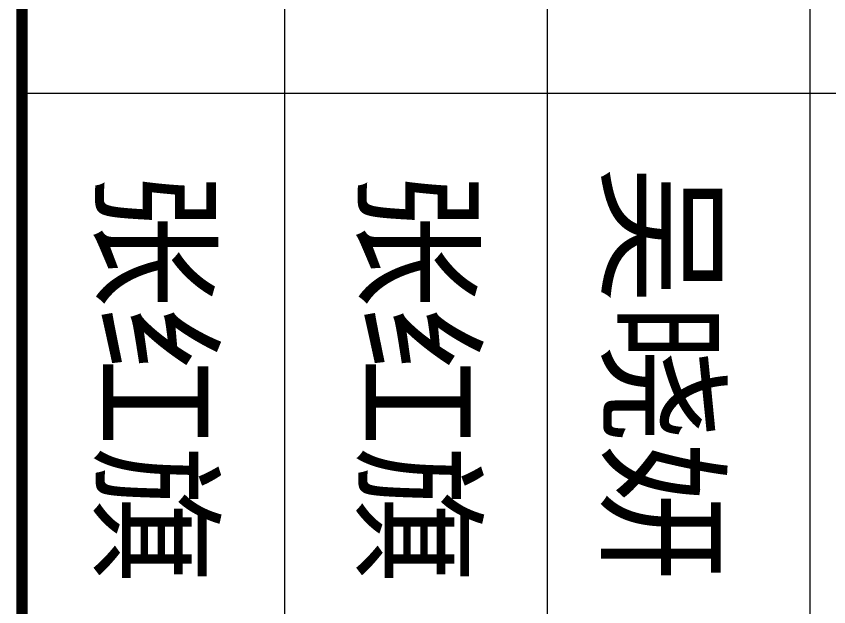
# Model space of a CAD drawing. Header units: millimetres. Extents: x 53009415 to 54059915, y 20499171 to 20796171.
# Drawn here: x 53886828 to 53899202, y 20516354 to 20525350 of the extents above; entities that cross this region are included whole.
import ezdxf

# ---------------------------------------------------------------- set-up
doc = ezdxf.new("R2010")
doc.units = ezdxf.units.MM
doc.header["$LTSCALE"] = 1000
doc.layers.add('PUB_TITLE', color=7, linetype='Continuous', lineweight=20)
doc.styles.add('宋体', font='')
doc.styles.get('宋体').set_extended_font_data('宋体')

# ---------------------------------------------------------------- blocks, each defined once
blk = doc.blocks.new('2015AACI_TQ_A2')
at = {"layer": 'PUB_TITLE'}
for p, q in [((-4000, 12000), (-4000, 6400)), ((-6000, 8800), (0, 8800)), ((-6000, 8000), (0, 8000)), ((-6000, 7200), (0, 7200)), ((-6000, 7200), (0, 7200)), ((-6000, 6400), (0, 6400))]:
    blk.add_line(p, q, dxfattribs=at)
at = {"layer": 'PUB_TITLE', "const_width": 35}
blk.add_lwpolyline([(-6000, 6400), (0, 6400)], dxfattribs=at)

msp = doc.modelspace()

# ---------------------------------------------------------------- block references
at = {"layer": 'PUB_TITLE', "xscale": 5, "yscale": 5, "zscale": 5, "rotation": 270}
msp.add_blockref('2015AACI_TQ_A2', (53854915.383, 20504170.783), dxfattribs=at)

# ---------------------------------------------------------------- texts
at = {"layer": 'PUB_TITLE', "style": '宋体'}
for s, p in [('吴晓妍', (53895904.326, 20523069.945)), ('张红旗', (53888179.214, 20523017.348)), ('张红旗', (53892179.214, 20523017.348))]:
    msp.add_text(s, height=1544.5718, rotation=270, dxfattribs=at).set_placement(p)

doc.saveas('drawing.dxf')
